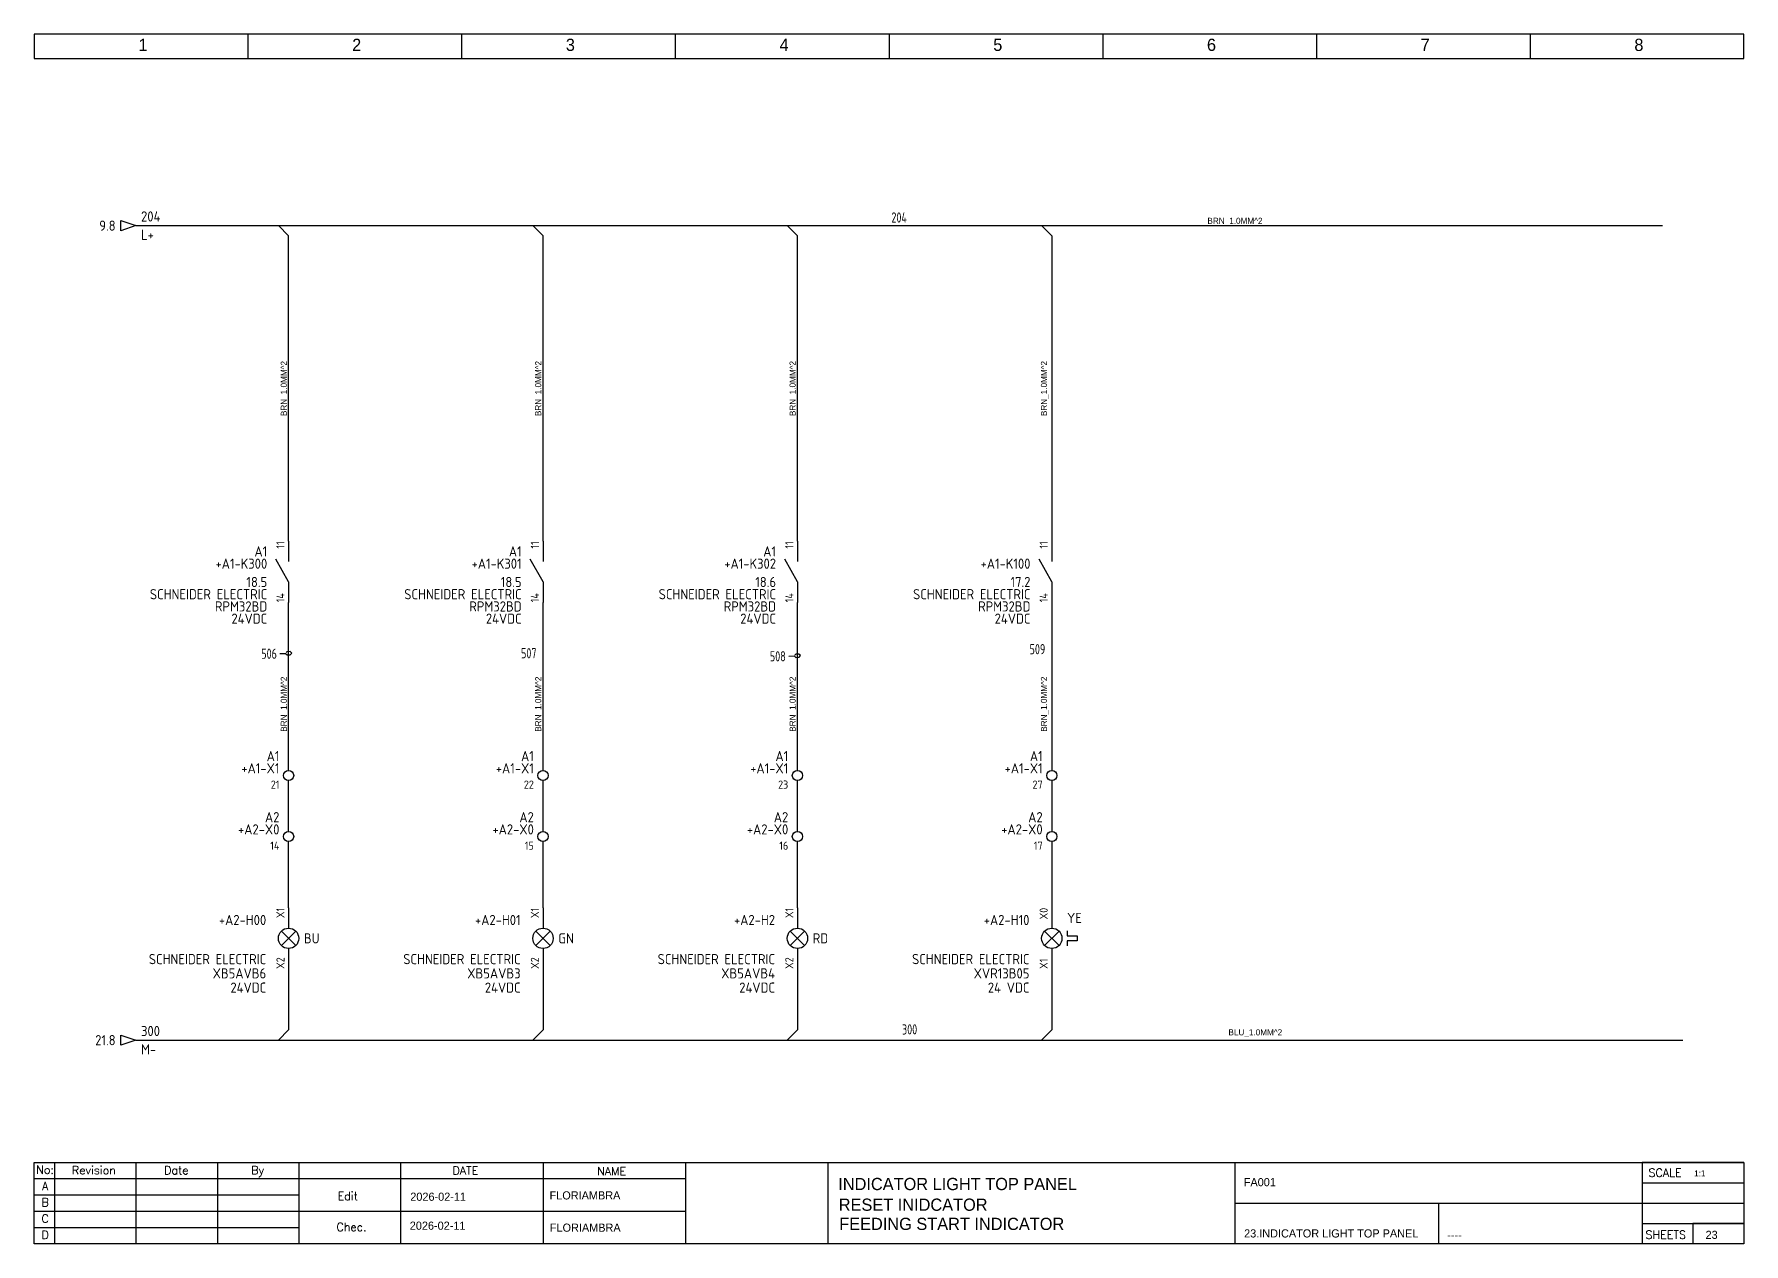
# Model space of a CAD drawing. Header units: millimetres. Extents: x 0 to 420, y 0 to 297.
import ezdxf
from ezdxf.enums import TextEntityAlignment as Align

# ---------------------------------------------------------------- set-up
doc = ezdxf.new("R2010")
doc.units = ezdxf.units.MM
doc.header["$LTSCALE"] = 6
for name, color, linetype in [('025', 1, 'Continuous'), ('05', 6, 'Continuous'), ('BLU_1.0mm^2', 5, 'Continuous'), ('BRN_1.0mm^2', 14, 'Continuous'), ('DESC', 1, 'Continuous'), ('DESCCHILD', 20, 'Continuous'), ('LOC', 8, 'Continuous'), ('MISC', 2, 'Continuous'), ('SYMS', 7, 'Continuous'), ('TAGS', 51, 'Continuous'), ('TERMS', 4, 'Continuous'), ('WIRENO', 70, 'Continuous'), ('WIREREF_DEST', 61, 'Continuous'), ('XREF', 7, 'Continuous'), ('XREFCHILD', 134, 'Continuous')]:
    doc.layers.add(name, color=color, linetype=linetype)
doc.styles.add('WD', font='romans.shx')
doc.styles.add('WD_IEC', font='ISOCP2.shx', dxfattribs={"width": 0.9, "height": 4})

# ---------------------------------------------------------------- blocks, each defined once
blk = doc.blocks.new('IEC_tblock_a3_floriambra')
at = {"layer": '05'}
for p, q in [((-840, 0), (-840, 20)), ((-840, 0), (-840, 20)), ((-840, 20), (-420, 20)), ((-835, 20), (-835, 0)), ((-815, 20), (-815, 0)), ((-795, 20), (-795, 0)), ((-775, 20), (-775, 0)), ((-750, 20), (-750, 0)), ((-715, 20), (-715, 0)), ((-680, 20), (-680, 0)), ((-645, 20), (-645, 0)), ((-545, 20), (-545, 0)), ((-420, 20), (-445, 20)), ((-445, 20), (-445, 0)), ((-445, 20), (-445, 15)), ((-420, 20), (-420, 0)), ((-840, 16), (-775, 16)), ((-775, 16), (-680, 16)), ((-445, 15), (-420, 15)), ((-840, 12), (-775, 12)), ((-545, 10), (-445, 10)), ((-495, 10), (-495, 0)), ((-445, 10), (-420, 10)), ((-840, 8), (-775, 8)), ((-775, 8), (-680, 8)), ((-445, 5), (-420, 5)), ((-420, 5), (-432.5, 5)), ((-432.5, 5), (-432.5, 0)), ((-840, 4), (-775, 4)), ((-420, 0), (-840, 0))]:
    blk.add_line(p, q, dxfattribs=at)
at = {"flags": 4}
for tag, p, height in [('SCALA', (-432.21, 16.54), 1.5), ('AUTHOR', (-713.38, 10.89), 2), ('DESCRIPT_PROYECT', (-642.46, 13.18), 3), ('CODIGO_PROYECT', (-542.84, 14.13), 2), ('INSTALACION', (-441.74, 11.01), 2), ('FECHA_CREA', (-747.6, 10.56), 2), ('DESCRIPCION_1', (-642.34, 8.1), 3), ('LOCALIZACION', (-441.61, 6.6), 2), ('FECHA_EDIT', (-747.73, 3.45), 2), ('REVISADO', (-713.31, 2.96), 2), ('DESCRIPCION_2', (-642.22, 3.39), 3), ('ARCHIVO', (-542.76, 1.55), 2), ('COMENTARIO', (-492.87, 1.14), 2), ('PAG', (-429.4, 1.2), 2)]:
    blk.add_attdef(tag, p, '', height=height, dxfattribs=at)
at = {"layer": '025', "style": 'WD'}
for s, p in [('No:', (-837.31, 17.19)), ('Revision', (-825.33, 17.07)), ('Date', (-805.08, 17.05)), ('By', (-785.09, 17.06)), ('NAME', (-698.14, 16.82)), ('SCALE', (-439.33, 16.45)), ('A', (-837.31, 13.19)), ('B', (-837.31, 9.19)), ('C', (-837.31, 5.19)), ('D', (-837.31, 1.19))]:
    blk.add_text(s, height=2, dxfattribs=at).set_placement(p, align=Align.CENTER)
for s, p in [('DATE', (-737.24, 16.98)), ('Edit', (-765.46, 10.72)), ('Chec.', (-765.74, 3.12)), ('SHEETS', (-444.15, 1.23))]:
    blk.add_text(s, height=2, dxfattribs=at).set_placement(p)
blk = doc.blocks.new('HA1D3')
blk.add_lwpolyline([(0, 0), (-3.75, -1.25), (-3.75, 1.25)], close=True)
at = {"style": 'WD_IEC'}
blk.add_attdef('XREF', text='', height=2.5, dxfattribs=at).set_placement((-5, 0), align=Align.MIDDLE_RIGHT)
at = {"style": 'WD_IEC', "flags": 1}
blk.add_attdef('SIGCODE', text='', height=1, dxfattribs=at).set_placement((-2.5, 1.8), align=Align.RIGHT)
at = {"style": 'WD_IEC'}
for tag, p, height, flags in [('X1TERM01', (0, 0), 0.32, 1), ('WIRENO', (1.25, 1), 2.5, 8)]:
    blk.add_attdef(tag, p, '', height=height, dxfattribs=dict(at, flags=flags))
blk.add_attdef('DESC1', text='', height=2.5, dxfattribs=at).set_placement((1.25, -1), align=Align.TOP_LEFT)
blk = doc.blocks.new('WD_WNH')
at = {"linetype": 'Continuous', "style": 'WD_IEC', "width": 0.8}
blk.add_attdef('WIRENO', text='', height=2.5, dxfattribs=at).set_placement((0, 0.75), align=Align.CENTER)
at = {"style": 'WD_IEC', "flags": 1}
for tag, p in [('W08USER', (0, 0.375)), ('W04USER', (0, 0.875)), ('W05USER', (0, 0.75)), ('W09USER', (0, 0.25)), ('W03USER', (0, 1)), ('W06USER', (0, 0.625)), ('W07USER', (0, 0.5)), ('W02USER', (0, 1.125)), ('W01USER', (0, 1.25)), ('W10USER', (0, 0.125))]:
    blk.add_attdef(tag, text='', height=0.08, dxfattribs=at).set_placement(p, align=Align.CENTER)
blk = doc.blocks.new('VLT1B')
for p, q in [((0, 7.5), (0, 2.5)), ((-1.77, -1.77), (1.77, 1.77)), ((1.77, -1.77), (-1.77, 1.77)), ((0, -2.5), (0, -7.5))]:
    blk.add_line(p, q)
blk.add_circle((0, 0), 2.5)
at = {"style": 'WD_IEC'}
for tag, p in [('INST', (-5.5, 10.25)), ('LOC', (-5.5, 6.75)), ('TAG1', (-5.5, 3.25)), ('DESC1', (-5.5, -6.35)), ('DESC2', (-5.5, -9.85)), ('DESC3', (-5.5, -13.35))]:
    blk.add_attdef(tag, text='', height=2.5, dxfattribs=at).set_placement(p, align=Align.RIGHT)
blk.add_attdef('TERM01', text='', height=2, rotation=90, dxfattribs=at).set_placement((-1, 7.5), align=Align.RIGHT)
at = {"style": 'WD_IEC', "flags": 1}
for tag, p, height in [('X2TERM01', (0, 7.5), 0.32), ('X4LINK', (-3, 0), 0.32), ('X1LINK', (3, 0), 0.32), ('ASSYCODE', (1, -4), 1), ('X8TERM02', (0, -7.5), 0.32), ('FAMILY', (1, -5.5), 1), ('CATDESC', (1, -7), 1)]:
    blk.add_attdef(tag, p, '', height=height, dxfattribs=at)
at = {"style": 'WD_IEC', "flags": 9}
for tag, p in [('MFG', (-6, -0.25)), ('CAT', (-6, -2.75))]:
    blk.add_attdef(tag, text='', height=1.5, dxfattribs=at).set_placement(p, align=Align.RIGHT)
at = {"style": 'WD_IEC'}
blk.add_attdef('TERM02', (-1, -7.5), '', height=2, rotation=90, dxfattribs=at)
at = {"lineweight": 13, "style": 'WD_IEC'}
blk.add_attdef('COLOR', text='', height=2.5, dxfattribs=at).set_placement((3.75, 0), align=Align.MIDDLE_LEFT)
at = {"lineweight": 15, "style": 'WD_IEC'}
for tag, p in [('XREF', (-5.5, -18)), ('WDTAGALT', (-5.5, -21.5))]:
    blk.add_attdef(tag, text='', height=2.5, dxfattribs=at).set_placement(p, align=Align.RIGHT)
blk = doc.blocks.new('VLT1G')
for p, q in [((0, 7.5), (0, 2.5)), ((-1.77, -1.77), (1.77, 1.77)), ((1.77, -1.77), (-1.77, 1.77)), ((0, -2.5), (0, -7.5))]:
    blk.add_line(p, q)
blk.add_circle((0, 0), 2.5)
at = {"style": 'WD_IEC'}
for tag, p in [('INST', (-5.5, 10.25)), ('LOC', (-5.5, 6.75)), ('TAG1', (-5.5, 3.25)), ('DESC1', (-5.5, -6.35)), ('DESC2', (-5.5, -9.85)), ('DESC3', (-5.5, -13.35))]:
    blk.add_attdef(tag, text='', height=2.5, dxfattribs=at).set_placement(p, align=Align.RIGHT)
blk.add_attdef('TERM01', text='', height=2, rotation=90, dxfattribs=at).set_placement((-1, 7.5), align=Align.RIGHT)
at = {"style": 'WD_IEC', "flags": 1}
for tag, p, height in [('X2TERM01', (0, 7.5), 0.32), ('X4LINK', (-3, 0), 0.32), ('X1LINK', (3, 0), 0.32), ('ASSYCODE', (1, -4), 1), ('X8TERM02', (0, -7.5), 0.32), ('FAMILY', (1, -5.5), 1), ('CATDESC', (1, -7), 1)]:
    blk.add_attdef(tag, p, '', height=height, dxfattribs=at)
at = {"style": 'WD_IEC', "flags": 9}
for tag, p in [('MFG', (-6, -0.25)), ('CAT', (-6, -2.75))]:
    blk.add_attdef(tag, text='', height=1.5, dxfattribs=at).set_placement(p, align=Align.RIGHT)
at = {"style": 'WD_IEC'}
blk.add_attdef('TERM02', (-1, -7.5), '', height=2, rotation=90, dxfattribs=at)
at = {"lineweight": 13, "style": 'WD_IEC'}
blk.add_attdef('COLOR', text='', height=2.5, dxfattribs=at).set_placement((3.75, 0), align=Align.MIDDLE_LEFT)
at = {"lineweight": 15, "style": 'WD_IEC'}
for tag, p in [('XREF', (-5.5, -18)), ('WDTAGALT', (-5.5, -21))]:
    blk.add_attdef(tag, text='', height=2.5, dxfattribs=at).set_placement(p, align=Align.RIGHT)
blk = doc.blocks.new('VLT1R')
for p, q in [((0, 7.5), (0, 2.5)), ((-1.77, -1.77), (1.77, 1.77)), ((1.77, -1.77), (-1.77, 1.77)), ((0, -2.5), (0, -7.5))]:
    blk.add_line(p, q)
blk.add_circle((0, 0), 2.5)
at = {"style": 'WD_IEC'}
for tag, p in [('INST', (-5.5, 10.25)), ('LOC', (-5.5, 6.75)), ('TAG1', (-5.5, 3.25)), ('DESC1', (-5.5, -6.35)), ('DESC2', (-5.5, -9.85)), ('DESC3', (-5.5, -13.35))]:
    blk.add_attdef(tag, text='', height=2.5, dxfattribs=at).set_placement(p, align=Align.RIGHT)
blk.add_attdef('TERM01', text='', height=2, rotation=90, dxfattribs=at).set_placement((-1, 7.5), align=Align.RIGHT)
at = {"style": 'WD_IEC', "flags": 1}
for tag, p, height in [('X2TERM01', (0, 7.5), 0.32), ('X4LINK', (-3, 0), 0.32), ('X1LINK', (3, 0), 0.32), ('ASSYCODE', (1, -4), 1), ('X8TERM02', (0, -7.5), 0.32), ('FAMILY', (1, -5.5), 1), ('CATDESC', (1, -7), 1)]:
    blk.add_attdef(tag, p, '', height=height, dxfattribs=at)
at = {"style": 'WD_IEC', "flags": 9}
for tag, p in [('MFG', (-6, -0.25)), ('CAT', (-6, -2.75))]:
    blk.add_attdef(tag, text='', height=1.5, dxfattribs=at).set_placement(p, align=Align.RIGHT)
at = {"style": 'WD_IEC'}
blk.add_attdef('TERM02', (-1, -7.5), '', height=2, rotation=90, dxfattribs=at)
at = {"lineweight": 13, "style": 'WD_IEC'}
blk.add_attdef('COLOR', text='', height=2.5, dxfattribs=at).set_placement((3.75, 0), align=Align.MIDDLE_LEFT)
at = {"lineweight": 15, "style": 'WD_IEC'}
for tag, p in [('XREF', (-5.5, -18)), ('WDTAGALT', (-5.5, -22))]:
    blk.add_attdef(tag, text='', height=2.5, dxfattribs=at).set_placement(p, align=Align.RIGHT)
blk = doc.blocks.new('HT0_412')
for p, q in [((0, 2.5), (-2.5, 0)), ((-2.5, 0), (2.5, 0))]:
    blk.add_line(p, q)
at = {"style": 'WD_IEC', "flags": 1}
for tag, p in [('X4TERM01', (-2.5, 0)), ('WDWSEQ', (-2.1, 1.03)), ('X2TERM01', (0, 2.5)), ('X1TERM01', (2.5, 0))]:
    blk.add_attdef(tag, p, '', height=0.4, dxfattribs=at)
blk = doc.blocks.new('HT0_418')
for p, q in [((-2.5, 0), (2.5, 0)), ((0, -2.5), (-2.5, 0))]:
    blk.add_line(p, q)
at = {"style": 'WD_IEC', "flags": 1}
for tag, p in [('X4TERM01', (-2.5, 0)), ('X1TERM01', (2.5, 0)), ('WDWSEQ', (-2.63, -0.91)), ('X8TERM01', (0, -2.5))]:
    blk.add_attdef(tag, p, '', height=0.4, dxfattribs=at)
blk = doc.blocks.new('VCR21')
for p, q in [((0, 7.5), (0, 2.5)), ((0, -2.5), (-3.12, 3.12)), ((0, -2.5), (0, -7.5))]:
    blk.add_line(p, q)
at = {"style": 'WD_IEC'}
for tag, p in [('INST', (-5.25, 6.75)), ('LOC', (-5.25, 3.75)), ('TAG2', (-5.25, 0.75)), ('XREF', (-5.25, -3.75)), ('DESC2', (-5.25, -9.75)), ('DESC1', (-5.25, -6.75)), ('DESC3', (-5.25, -12.75))]:
    blk.add_attdef(tag, text='', height=2.5, dxfattribs=at).set_placement(p, align=Align.RIGHT)
blk.add_attdef('TERM01', text='', height=2, rotation=90, dxfattribs=at).set_placement((-1, 7.5), align=Align.RIGHT)
at = {"style": 'WD_IEC', "flags": 1}
for tag, p, height in [('X2TERM01', (0, 7.5), 0.32), ('X4LINK', (-2.75, 0), 0.32), ('X1LINK', (-0.5, 0), 0.32), ('CONTACT', (4, -3.5), 1), ('FAMILY', (4, -5), 1), ('COMMON', (5.25, -4.75), 1), ('X8TERM02', (0, -7.5), 0.32)]:
    blk.add_attdef(tag, p, '', height=height, dxfattribs=at)
at = {"style": 'WD_IEC'}
blk.add_attdef('TERM02', (-1, -7.5), '', height=2, rotation=90, dxfattribs=at)
blk = doc.blocks.new('WD_WNV')
at = {"linetype": 'Continuous', "style": 'WD_IEC', "width": 0.8}
blk.add_attdef('WIRENO', text='', height=2.5, dxfattribs=at).set_placement((-1.6, 0), align=Align.MIDDLE_RIGHT)
at = {"style": 'WD_IEC', "flags": 1}
for tag, p in [('W08USER', (-1, 0.375)), ('W04USER', (-1, 0.875)), ('W05USER', (-1, 0.75)), ('W09USER', (-1, 0.25)), ('W03USER', (-1, 1)), ('W06USER', (-1, 0.625)), ('W07USER', (-1, 0.5)), ('W02USER', (-1, 1.125)), ('W01USER', (-1, 1.25)), ('W10USER', (-1, 0.125))]:
    blk.add_attdef(tag, text='', height=0.08, dxfattribs=at).set_placement(p, align=Align.CENTER)
blk = doc.blocks.new('VT0002')
blk.add_circle((0, 0), 1.25)
at = {"style": 'WD_IEC'}
for tag, p in [('INST', (-2.25, 6.5)), ('LOC', (-2.25, 3.5)), ('DESC1', (-2.25, -6.25)), ('DESC2', (-2.25, -9.25)), ('DESC3', (-2.25, -12.25))]:
    blk.add_attdef(tag, text='', height=2.5, dxfattribs=at).set_placement(p, align=Align.RIGHT)
at = {"style": 'WD_IEC', "flags": 1}
for tag, p, height in [('ASSYCODE', (2.75, 10.75), 1), ('CATDESC', (2.75, 9.25), 1), ('MFG', (2.75, 7.25), 1.5), ('CAT', (2.75, 4.75), 1.5), ('X4PIN01', (-1.25, 1), 0.25), ('X4TERM01', (-1.25, 0), 0.25), ('X4TERMDESC01', (-1.25, 0.5), 0.4), ('STRIPSEQ', (0, 0), 0.025), ('X2PIN01', (0, 2.25), 0.25), ('X2TERM01', (0, 1.25), 0.25), ('X8PIN01', (0, -0.25), 0.25), ('X2TERMDESC01', (0, 1.75), 0.4), ('X1PIN01', (1.25, 1), 0.25), ('X1TERM01', (1.25, 0), 0.25), ('X1TERMDESC01', (1.25, 0.5), 0.4), ('LINKTERM', (0, -0.04), 0.025), ('X8TERM01', (0, -1.25), 0.25), ('X8TERMDESC01', (0, -0.75), 0.4)]:
    blk.add_attdef(tag, p, '', height=height, dxfattribs=at)
at = {"style": 'WD_IEC', "flags": 8}
for tag, height, p in [('TAGSTRIP', 2.5, (-2.25, 0.5)), ('TERM01', 2, (-2.25, -3.25))]:
    blk.add_attdef(tag, text='', height=height, dxfattribs=at).set_placement(p, align=Align.RIGHT)
blk = doc.blocks.new('VBE1YFL')
for p, q in [((0, 7.5), (0, 2.5)), ((-1.77, -1.77), (1.77, 1.77)), ((1.77, -1.77), (-1.77, 1.77)), ((3.75, 1.88), (3.75, 0.62)), ((3.75, 0.62), (6.25, 0.62)), ((6.25, 0.62), (6.25, -0.62)), ((0, -2.5), (0, -7.5)), ((6.25, -0.62), (3.75, -0.62)), ((3.75, -0.62), (3.75, -1.88))]:
    blk.add_line(p, q)
blk.add_circle((0, 0), 2.5)
at = {"style": 'WD_IEC'}
for tag, p in [('INST', (-5.5, 10.25)), ('LOC', (-5.5, 6.75)), ('TAG1', (-5.5, 3.25)), ('DESC1', (-5.5, -6.35)), ('DESC2', (-5.5, -9.85)), ('DESC3', (-5.5, -13.35))]:
    blk.add_attdef(tag, text='', height=2.5, dxfattribs=at).set_placement(p, align=Align.RIGHT)
blk.add_attdef('TERM01', text='', height=2, rotation=90, dxfattribs=at).set_placement((-1, 7.5), align=Align.RIGHT)
at = {"style": 'WD_IEC', "flags": 1}
for tag, p, height in [('X2TERM01', (0, 7.5), 0.32), ('X4LINK', (-3, 0), 0.32), ('X1LINK', (3, 0), 0.32), ('ASSYCODE', (1, -4), 1), ('X8TERM02', (0, -7.5), 0.32), ('FAMILY', (1, -5.5), 1), ('CATDESC', (1, -7), 1)]:
    blk.add_attdef(tag, p, '', height=height, dxfattribs=at)
at = {"lineweight": 13, "style": 'WD_IEC'}
blk.add_attdef('COLOR', text='', height=2.5, dxfattribs=at).set_placement((3.75, 5), align=Align.MIDDLE_LEFT)
at = {"style": 'WD_IEC', "flags": 9}
for tag, p in [('MFG', (-6, -0.25)), ('CAT', (-6, -2.75))]:
    blk.add_attdef(tag, text='', height=1.5, dxfattribs=at).set_placement(p, align=Align.RIGHT)
at = {"style": 'WD_IEC'}
blk.add_attdef('TERM02', (-1, -7.5), '', height=2, rotation=90, dxfattribs=at)
at = {"lineweight": 15, "style": 'WD_IEC'}
for tag, p in [('XREF', (-5.5, -18)), ('WDTAGALT', (-5.5, -21.5))]:
    blk.add_attdef(tag, text='', height=2.5, dxfattribs=at).set_placement(p, align=Align.RIGHT)

msp = doc.modelspace()

# ---------------------------------------------------------------- linework, layer by layer
at = {"layer": '05'}
for p, q in [((0, 297), (0, 291)), ((420, 297), (0, 297)), ((52.5, 297), (52.5, 291)), ((105, 297), (105, 291)), ((157.5, 297), (157.5, 291)), ((210, 297), (210, 291)), ((262.5, 297), (262.5, 291)), ((315, 297), (315, 291)), ((367.5, 297), (367.5, 291)), ((420, 291), (420, 297)), ((0, 291), (420, 291))]:
    msp.add_line(p, q, dxfattribs=at)
at = {"layer": 'BLU_1.0mm^2'}
for p, q in [((62.5, 67.5), (62.5, 52.5)), ((125, 67.5), (125, 52.5)), ((187.5, 67.5), (187.5, 52.5)), ((25, 50), (60, 50)), ((65, 50), (122.5, 50)), ((127.5, 50), (185, 50)), ((190, 50), (247.5, 50)), ((252.5, 50), (405, 50))]:
    msp.add_line(p, q, dxfattribs=at)
at = {"layer": 'BRN_1.0mm^2'}
for p, q in [((25, 250), (60, 250)), ((65, 250), (122.5, 250)), ((127.5, 250), (185, 250)), ((190, 250), (247.5, 250)), ((252.5, 250), (400, 250)), ((62.5, 172.5), (62.5, 247.5)), ((125, 172.5), (125, 247.5)), ((187.5, 172.5), (187.5, 247.5)), ((250, 247.5), (250, 172.5)), ((62.5, 116.25), (62.5, 157.5)), ((125, 116.25), (125, 157.5)), ((187.5, 116.25), (187.5, 157.5)), ((250, 157.5), (250, 116.25)), ((62.5, 101.25), (62.5, 113.75)), ((125, 101.25), (125, 113.75)), ((187.5, 101.25), (187.5, 113.75)), ((250, 113.75), (250, 101.25)), ((62.5, 82.5), (62.5, 98.75)), ((125, 82.5), (125, 98.75)), ((187.5, 82.5), (187.5, 98.75)), ((250, 98.75), (250, 82.5)), ((250, 67.5), (250, 52.5))]:
    msp.add_line(p, q, dxfattribs=at)
at = {"layer": 'WIRENO'}
for points in [[(60.38, 144.92), (61.71, 144.97), (62.12, 144.59), (62.91, 144.62), (63.29, 145.03), (62.88, 145.41), (62.09, 145.38), (61.9, 145.18)], [(185.38, 144.26), (186.71, 144.33), (187.13, 143.96), (187.92, 144), (188.29, 144.42), (187.87, 144.79), (187.08, 144.75), (186.89, 144.54)]]:
    msp.add_lwpolyline(points, dxfattribs=at)

# ---------------------------------------------------------------- block references
ref = msp.add_blockref('IEC_tblock_a3_floriambra', (840, 0))
ref.add_attrib('FECHA_EDIT', '2026-02-11', (92.27, 3.45), dxfattribs={"height": 2})
ref.add_attrib('FECHA_CREA', '2026-02-11', (92.4, 10.56), dxfattribs={"height": 2})
ref.add_attrib('REVISADO', 'FLORIAMBRA', (126.69, 2.96), dxfattribs={"height": 2})
ref.add_attrib('AUTHOR', 'FLORIAMBRA', (126.62, 10.89), dxfattribs={"height": 2})
ref.add_attrib('DESCRIPCION_2', 'FEEDING START INDICATOR', (197.78, 3.39), dxfattribs={"height": 3})
ref.add_attrib('DESCRIPCION_1', 'RESET INIDCATOR', (197.66, 8.1), dxfattribs={"height": 3})
ref.add_attrib('DESCRIPT_PROYECT', 'INDICATOR LIGHT TOP PANEL', (197.54, 13.18), dxfattribs={"height": 3})
ref.add_attrib('CODIGO_PROYECT', 'FA001', (297.16, 14.13), dxfattribs={"height": 2})
ref.add_attrib('ARCHIVO', '23.INDICATOR LIGHT TOP PANEL', (297.24, 1.55), dxfattribs={"height": 2})
ref.add_attrib('COMENTARIO', '----', (347.13, 1.14), dxfattribs={"height": 2})
ref.add_attrib('PAG', '23', (410.6, 1.2), dxfattribs={"height": 2})
ref.add_attrib('SCALA', '1:1', (407.79, 16.54), dxfattribs={"height": 1.5})
at = {"layer": 'BLU_1.0mm^2'}
for p in [(62.5, 50), (125, 50), (187.5, 50), (250, 50)]:
    msp.add_blockref('HT0_412', p, dxfattribs=at)
at = {"layer": 'BRN_1.0mm^2'}
for p in [(62.5, 250), (125, 250), (187.5, 250), (250, 250)]:
    msp.add_blockref('HT0_418', p, dxfattribs=at)
at = {"layer": 'SYMS'}
ref = msp.add_blockref('HA1D3', (25, 250), dxfattribs=at)
ref.add_attrib('XREF', '9.8', dxfattribs={"layer": 'XREF', "height": 2.5, "style": 'WD_IEC'}).set_placement((20, 250), align=Align.MIDDLE_RIGHT)
ref.add_attrib('DESC1', 'L+', dxfattribs={"layer": 'DESC', "height": 2.5, "style": 'WD_IEC'}).set_placement((26.25, 249), align=Align.TOP_LEFT)
ref.add_attrib('WIRENO', '204', (26.25, 251), dxfattribs={"layer": 'WIREREF_DEST', "height": 2.5, "style": 'WD_IEC', "flags": 8})
ref = msp.add_blockref('VCR21', (62.5, 165), dxfattribs=at)
ref.add_attrib('TERM02', '14', (61.5, 157.5), dxfattribs={"layer": 'TERMS', "height": 2, "rotation": 90, "style": 'WD_IEC'})
ref.add_attrib('TERM01', '11', dxfattribs={"layer": 'TERMS', "height": 2, "rotation": 90, "style": 'WD_IEC'}).set_placement((61.5, 172.5), align=Align.RIGHT)
ref.add_attrib('XREF', '18.5', dxfattribs={"layer": 'XREFCHILD', "height": 2.5, "style": 'WD_IEC'}).set_placement((57.25, 161.25), align=Align.RIGHT)
ref.add_attrib('DESC3', '24VDC', dxfattribs={"layer": 'DESCCHILD', "height": 2.5, "style": 'WD_IEC'}).set_placement((57.25, 152.25), align=Align.RIGHT)
ref.add_attrib('DESC2', 'RPM32BD', dxfattribs={"layer": 'DESCCHILD', "height": 2.5, "style": 'WD_IEC'}).set_placement((57.25, 155.25), align=Align.RIGHT)
ref.add_attrib('DESC1', 'SCHNEIDER ELECTRIC', dxfattribs={"layer": 'DESCCHILD', "height": 2.5, "style": 'WD_IEC'}).set_placement((57.25, 158.25), align=Align.RIGHT)
ref.add_attrib('LOC', 'A1', dxfattribs={"layer": 'LOC', "height": 2.5, "style": 'WD_IEC'}).set_placement((57.25, 168.75), align=Align.RIGHT)
ref.add_attrib('TAG2', '+A1-K300', dxfattribs={"layer": 'TAGS', "height": 2.5, "style": 'WD_IEC'}).set_placement((57.25, 165.75), align=Align.RIGHT)
ref = msp.add_blockref('VCR21', (125, 165), dxfattribs=at)
ref.add_attrib('TERM02', '14', (124, 157.5), dxfattribs={"layer": 'TERMS', "height": 2, "rotation": 90, "style": 'WD_IEC'})
ref.add_attrib('TERM01', '11', dxfattribs={"layer": 'TERMS', "height": 2, "rotation": 90, "style": 'WD_IEC'}).set_placement((124, 172.5), align=Align.RIGHT)
ref.add_attrib('XREF', '18.5', dxfattribs={"layer": 'XREFCHILD', "height": 2.5, "style": 'WD_IEC'}).set_placement((119.75, 161.25), align=Align.RIGHT)
ref.add_attrib('DESC3', '24VDC', dxfattribs={"layer": 'DESCCHILD', "height": 2.5, "style": 'WD_IEC'}).set_placement((119.75, 152.25), align=Align.RIGHT)
ref.add_attrib('DESC2', 'RPM32BD', dxfattribs={"layer": 'DESCCHILD', "height": 2.5, "style": 'WD_IEC'}).set_placement((119.75, 155.25), align=Align.RIGHT)
ref.add_attrib('DESC1', 'SCHNEIDER ELECTRIC', dxfattribs={"layer": 'DESCCHILD', "height": 2.5, "style": 'WD_IEC'}).set_placement((119.75, 158.25), align=Align.RIGHT)
ref.add_attrib('LOC', 'A1', dxfattribs={"layer": 'LOC', "height": 2.5, "style": 'WD_IEC'}).set_placement((119.75, 168.75), align=Align.RIGHT)
ref.add_attrib('TAG2', '+A1-K301', dxfattribs={"layer": 'TAGS', "height": 2.5, "style": 'WD_IEC'}).set_placement((119.75, 165.75), align=Align.RIGHT)
ref = msp.add_blockref('VCR21', (187.5, 165), dxfattribs=at)
ref.add_attrib('TERM02', '14', (186.5, 157.5), dxfattribs={"layer": 'TERMS', "height": 2, "rotation": 90, "style": 'WD_IEC'})
ref.add_attrib('TERM01', '11', dxfattribs={"layer": 'TERMS', "height": 2, "rotation": 90, "style": 'WD_IEC'}).set_placement((186.5, 172.5), align=Align.RIGHT)
ref.add_attrib('XREF', '18.6', dxfattribs={"layer": 'XREFCHILD', "height": 2.5, "style": 'WD_IEC'}).set_placement((182.25, 161.25), align=Align.RIGHT)
ref.add_attrib('DESC3', '24VDC', dxfattribs={"layer": 'DESCCHILD', "height": 2.5, "style": 'WD_IEC'}).set_placement((182.25, 152.25), align=Align.RIGHT)
ref.add_attrib('DESC2', 'RPM32BD', dxfattribs={"layer": 'DESCCHILD', "height": 2.5, "style": 'WD_IEC'}).set_placement((182.25, 155.25), align=Align.RIGHT)
ref.add_attrib('DESC1', 'SCHNEIDER ELECTRIC', dxfattribs={"layer": 'DESCCHILD', "height": 2.5, "style": 'WD_IEC'}).set_placement((182.25, 158.25), align=Align.RIGHT)
ref.add_attrib('LOC', 'A1', dxfattribs={"layer": 'LOC', "height": 2.5, "style": 'WD_IEC'}).set_placement((182.25, 168.75), align=Align.RIGHT)
ref.add_attrib('TAG2', '+A1-K302', dxfattribs={"layer": 'TAGS', "height": 2.5, "style": 'WD_IEC'}).set_placement((182.25, 165.75), align=Align.RIGHT)
ref = msp.add_blockref('VCR21', (250, 165), dxfattribs=at)
ref.add_attrib('TERM02', '14', (249, 157.5), dxfattribs={"layer": 'TERMS', "height": 2, "rotation": 90, "style": 'WD_IEC'})
ref.add_attrib('TERM01', '11', dxfattribs={"layer": 'TERMS', "height": 2, "rotation": 90, "style": 'WD_IEC'}).set_placement((249, 172.5), align=Align.RIGHT)
ref.add_attrib('XREF', '17.2', dxfattribs={"layer": 'XREFCHILD', "height": 2.5, "style": 'WD_IEC'}).set_placement((244.75, 161.25), align=Align.RIGHT)
ref.add_attrib('DESC3', '24VDC', dxfattribs={"layer": 'DESCCHILD', "height": 2.5, "style": 'WD_IEC'}).set_placement((244.75, 152.25), align=Align.RIGHT)
ref.add_attrib('DESC2', 'RPM32BD', dxfattribs={"layer": 'DESCCHILD', "height": 2.5, "style": 'WD_IEC'}).set_placement((244.75, 155.25), align=Align.RIGHT)
ref.add_attrib('DESC1', 'SCHNEIDER ELECTRIC', dxfattribs={"layer": 'DESCCHILD', "height": 2.5, "style": 'WD_IEC'}).set_placement((244.75, 158.25), align=Align.RIGHT)
ref.add_attrib('TAG2', '+A1-K100', dxfattribs={"layer": 'TAGS', "height": 2.5, "style": 'WD_IEC'}).set_placement((244.75, 165.75), align=Align.RIGHT)
ref = msp.add_blockref('VT0002', (62.5, 115), dxfattribs=at)
ref.add_attrib('TERM01', '21', dxfattribs={"layer": 'TERMS', "height": 2, "style": 'WD_IEC', "flags": 8}).set_placement((60.25, 111.75), align=Align.RIGHT)
ref.add_attrib('LOC', 'A1', dxfattribs={"layer": 'LOC', "height": 2.5, "style": 'WD_IEC'}).set_placement((60.25, 118.5), align=Align.RIGHT)
ref.add_attrib('TAGSTRIP', '+A1-X1', dxfattribs={"layer": 'TAGS', "height": 2.5, "style": 'WD_IEC', "flags": 8}).set_placement((60.25, 115.5), align=Align.RIGHT)
ref = msp.add_blockref('VT0002', (125, 115), dxfattribs=at)
ref.add_attrib('TERM01', '22', dxfattribs={"layer": 'TERMS', "height": 2, "style": 'WD_IEC', "flags": 8}).set_placement((122.75, 111.75), align=Align.RIGHT)
ref.add_attrib('LOC', 'A1', dxfattribs={"layer": 'LOC', "height": 2.5, "style": 'WD_IEC'}).set_placement((122.75, 118.5), align=Align.RIGHT)
ref.add_attrib('TAGSTRIP', '+A1-X1', dxfattribs={"layer": 'TAGS', "height": 2.5, "style": 'WD_IEC', "flags": 8}).set_placement((122.75, 115.5), align=Align.RIGHT)
ref = msp.add_blockref('VT0002', (187.5, 115), dxfattribs=at)
ref.add_attrib('TERM01', '23', dxfattribs={"layer": 'TERMS', "height": 2, "style": 'WD_IEC', "flags": 8}).set_placement((185.25, 111.75), align=Align.RIGHT)
ref.add_attrib('LOC', 'A1', dxfattribs={"layer": 'LOC', "height": 2.5, "style": 'WD_IEC'}).set_placement((185.25, 118.5), align=Align.RIGHT)
ref.add_attrib('TAGSTRIP', '+A1-X1', dxfattribs={"layer": 'TAGS', "height": 2.5, "style": 'WD_IEC', "flags": 8}).set_placement((185.25, 115.5), align=Align.RIGHT)
ref = msp.add_blockref('VT0002', (250, 115), dxfattribs=at)
ref.add_attrib('TERM01', '27', dxfattribs={"layer": 'TERMS', "height": 2, "style": 'WD_IEC', "flags": 8}).set_placement((247.75, 111.75), align=Align.RIGHT)
ref.add_attrib('LOC', 'A1', dxfattribs={"layer": 'LOC', "height": 2.5, "style": 'WD_IEC'}).set_placement((247.75, 118.5), align=Align.RIGHT)
ref.add_attrib('TAGSTRIP', '+A1-X1', dxfattribs={"layer": 'TAGS', "height": 2.5, "style": 'WD_IEC', "flags": 8}).set_placement((247.75, 115.5), align=Align.RIGHT)
ref = msp.add_blockref('VT0002', (62.5, 100), dxfattribs=at)
ref.add_attrib('TERM01', '14', dxfattribs={"layer": 'TERMS', "height": 2, "style": 'WD_IEC', "flags": 8}).set_placement((60.25, 96.75), align=Align.RIGHT)
ref.add_attrib('LOC', 'A2', dxfattribs={"layer": 'LOC', "height": 2.5, "style": 'WD_IEC'}).set_placement((60.25, 103.5), align=Align.RIGHT)
ref.add_attrib('TAGSTRIP', '+A2-X0', dxfattribs={"layer": 'TAGS', "height": 2.5, "style": 'WD_IEC', "flags": 8}).set_placement((60.25, 100.5), align=Align.RIGHT)
ref = msp.add_blockref('VT0002', (125, 100), dxfattribs=at)
ref.add_attrib('TERM01', '15', dxfattribs={"layer": 'TERMS', "height": 2, "style": 'WD_IEC', "flags": 8}).set_placement((122.75, 96.75), align=Align.RIGHT)
ref.add_attrib('LOC', 'A2', dxfattribs={"layer": 'LOC', "height": 2.5, "style": 'WD_IEC'}).set_placement((122.75, 103.5), align=Align.RIGHT)
ref.add_attrib('TAGSTRIP', '+A2-X0', dxfattribs={"layer": 'TAGS', "height": 2.5, "style": 'WD_IEC', "flags": 8}).set_placement((122.75, 100.5), align=Align.RIGHT)
ref = msp.add_blockref('VT0002', (187.5, 100), dxfattribs=at)
ref.add_attrib('TERM01', '16', dxfattribs={"layer": 'TERMS', "height": 2, "style": 'WD_IEC', "flags": 8}).set_placement((185.25, 96.75), align=Align.RIGHT)
ref.add_attrib('LOC', 'A2', dxfattribs={"layer": 'LOC', "height": 2.5, "style": 'WD_IEC'}).set_placement((185.25, 103.5), align=Align.RIGHT)
ref.add_attrib('TAGSTRIP', '+A2-X0', dxfattribs={"layer": 'TAGS', "height": 2.5, "style": 'WD_IEC', "flags": 8}).set_placement((185.25, 100.5), align=Align.RIGHT)
ref = msp.add_blockref('VT0002', (250, 100), dxfattribs=at)
ref.add_attrib('TERM01', '17', dxfattribs={"layer": 'TERMS', "height": 2, "style": 'WD_IEC', "flags": 8}).set_placement((247.75, 96.75), align=Align.RIGHT)
ref.add_attrib('LOC', 'A2', dxfattribs={"layer": 'LOC', "height": 2.5, "style": 'WD_IEC'}).set_placement((247.75, 103.5), align=Align.RIGHT)
ref.add_attrib('TAGSTRIP', '+A2-X0', dxfattribs={"layer": 'TAGS', "height": 2.5, "style": 'WD_IEC', "flags": 8}).set_placement((247.75, 100.5), align=Align.RIGHT)
ref = msp.add_blockref('VLT1B', (62.5, 75), dxfattribs=at)
ref.add_attrib('TERM02', 'X2', (61.5, 67.5), dxfattribs={"layer": 'TERMS', "height": 2, "rotation": 90, "style": 'WD_IEC'})
ref.add_attrib('TERM01', 'X1', dxfattribs={"layer": 'TERMS', "height": 2, "rotation": 90, "style": 'WD_IEC'}).set_placement((61.5, 82.5), align=Align.RIGHT)
ref.add_attrib('DESC3', '24VDC', dxfattribs={"layer": 'DESC', "height": 2.5, "style": 'WD_IEC'}).set_placement((57, 61.65), align=Align.RIGHT)
ref.add_attrib('DESC2', 'XB5AVB6', dxfattribs={"layer": 'DESC', "height": 2.5, "style": 'WD_IEC'}).set_placement((57, 65.15), align=Align.RIGHT)
ref.add_attrib('DESC1', 'SCHNEIDER ELECTRIC', dxfattribs={"layer": 'DESC', "height": 2.5, "style": 'WD_IEC'}).set_placement((57, 68.65), align=Align.RIGHT)
ref.add_attrib('COLOR', 'BU', dxfattribs={"layer": 'MISC', "lineweight": 13, "height": 2.5, "style": 'WD_IEC'}).set_placement((66.25, 75), align=Align.MIDDLE_LEFT)
ref.add_attrib('TAG1', '+A2-H00', dxfattribs={"layer": 'TAGS', "height": 2.5, "style": 'WD_IEC'}).set_placement((57, 78.25), align=Align.RIGHT)
ref = msp.add_blockref('VLT1G', (125, 75), dxfattribs=at)
ref.add_attrib('TERM02', 'X2', (124, 67.5), dxfattribs={"layer": 'TERMS', "height": 2, "rotation": 90, "style": 'WD_IEC'})
ref.add_attrib('TERM01', 'X1', dxfattribs={"layer": 'TERMS', "height": 2, "rotation": 90, "style": 'WD_IEC'}).set_placement((124, 82.5), align=Align.RIGHT)
ref.add_attrib('DESC3', '24VDC', dxfattribs={"layer": 'DESC', "height": 2.5, "style": 'WD_IEC'}).set_placement((119.5, 61.65), align=Align.RIGHT)
ref.add_attrib('DESC2', 'XB5AVB3', dxfattribs={"layer": 'DESC', "height": 2.5, "style": 'WD_IEC'}).set_placement((119.5, 65.15), align=Align.RIGHT)
ref.add_attrib('DESC1', 'SCHNEIDER ELECTRIC', dxfattribs={"layer": 'DESC', "height": 2.5, "style": 'WD_IEC'}).set_placement((119.5, 68.65), align=Align.RIGHT)
ref.add_attrib('COLOR', 'GN', dxfattribs={"layer": 'MISC', "lineweight": 13, "height": 2.5, "style": 'WD_IEC'}).set_placement((128.75, 75), align=Align.MIDDLE_LEFT)
ref.add_attrib('TAG1', '+A2-H01', dxfattribs={"layer": 'TAGS', "height": 2.5, "style": 'WD_IEC'}).set_placement((119.5, 78.25), align=Align.RIGHT)
ref = msp.add_blockref('VLT1R', (187.5, 75), dxfattribs=at)
ref.add_attrib('TERM02', 'X2', (186.5, 67.5), dxfattribs={"layer": 'TERMS', "height": 2, "rotation": 90, "style": 'WD_IEC'})
ref.add_attrib('TERM01', 'X1', dxfattribs={"layer": 'TERMS', "height": 2, "rotation": 90, "style": 'WD_IEC'}).set_placement((186.5, 82.5), align=Align.RIGHT)
ref.add_attrib('DESC3', '24VDC', dxfattribs={"layer": 'DESC', "height": 2.5, "style": 'WD_IEC'}).set_placement((182, 61.65), align=Align.RIGHT)
ref.add_attrib('DESC2', 'XB5AVB4', dxfattribs={"layer": 'DESC', "height": 2.5, "style": 'WD_IEC'}).set_placement((182, 65.15), align=Align.RIGHT)
ref.add_attrib('DESC1', 'SCHNEIDER ELECTRIC', dxfattribs={"layer": 'DESC', "height": 2.5, "style": 'WD_IEC'}).set_placement((182, 68.65), align=Align.RIGHT)
ref.add_attrib('COLOR', 'RD', dxfattribs={"layer": 'MISC', "lineweight": 13, "height": 2.5, "style": 'WD_IEC'}).set_placement((191.25, 75), align=Align.MIDDLE_LEFT)
ref.add_attrib('TAG1', '+A2-H2', dxfattribs={"layer": 'TAGS', "height": 2.5, "style": 'WD_IEC'}).set_placement((182, 78.25), align=Align.RIGHT)
ref = msp.add_blockref('VBE1YFL', (250, 75), dxfattribs=at)
ref.add_attrib('TERM02', 'X1', (249, 67.5), dxfattribs={"layer": 'TERMS', "height": 2, "rotation": 90, "style": 'WD_IEC'})
ref.add_attrib('TERM01', 'X0', dxfattribs={"layer": 'TERMS', "height": 2, "rotation": 90, "style": 'WD_IEC'}).set_placement((249, 82.5), align=Align.RIGHT)
ref.add_attrib('DESC3', '24 VDC', dxfattribs={"layer": 'DESC', "height": 2.5, "style": 'WD_IEC'}).set_placement((244.5, 61.65), align=Align.RIGHT)
ref.add_attrib('DESC2', 'XVR13B05', dxfattribs={"layer": 'DESC', "height": 2.5, "style": 'WD_IEC'}).set_placement((244.5, 65.15), align=Align.RIGHT)
ref.add_attrib('DESC1', 'SCHNEIDER ELECTRIC', dxfattribs={"layer": 'DESC', "height": 2.5, "style": 'WD_IEC'}).set_placement((244.5, 68.65), align=Align.RIGHT)
ref.add_attrib('COLOR', 'YE', dxfattribs={"layer": 'MISC', "lineweight": 13, "height": 2.5, "style": 'WD_IEC'}).set_placement((253.75, 80), align=Align.MIDDLE_LEFT)
ref.add_attrib('TAG1', '+A2-H10', dxfattribs={"layer": 'TAGS', "height": 2.5, "style": 'WD_IEC'}).set_placement((244.5, 78.25), align=Align.RIGHT)
ref = msp.add_blockref('HA1D3', (25, 50), dxfattribs=at)
ref.add_attrib('XREF', '21.8', dxfattribs={"layer": 'XREF', "height": 2.5, "style": 'WD_IEC'}).set_placement((20, 50), align=Align.MIDDLE_RIGHT)
ref.add_attrib('DESC1', 'M-', dxfattribs={"layer": 'DESC', "height": 2.5, "style": 'WD_IEC'}).set_placement((26.25, 49), align=Align.TOP_LEFT)
ref.add_attrib('WIRENO', '300', (26.25, 51), dxfattribs={"layer": 'WIREREF_DEST', "height": 2.5, "style": 'WD_IEC', "flags": 8})
at = {"layer": 'WIRENO'}
ref = msp.add_blockref('WD_WNH', (212.5, 250), dxfattribs=at)
ref.add_attrib('WIRENO', '204', dxfattribs={"linetype": 'Continuous', "height": 2.5, "style": 'WD_IEC', "width": 0.8}).set_placement((212.5, 250.75), align=Align.CENTER)
ref = msp.add_blockref('WD_WNV', (250, 146), dxfattribs=at)
ref.add_attrib('WIRENO', '509', dxfattribs={"linetype": 'Continuous', "height": 2.5, "style": 'WD_IEC', "width": 0.8}).set_placement((248.4, 146), align=Align.MIDDLE_RIGHT)
ref = msp.add_blockref('WD_WNV', (62.5, 145), dxfattribs=at)
ref.add_attrib('WIRENO', '506', dxfattribs={"linetype": 'Continuous', "height": 2.5, "style": 'WD_IEC', "width": 0.8}).set_placement((59.63, 144.89), align=Align.MIDDLE_RIGHT)
ref = msp.add_blockref('WD_WNV', (125, 145), dxfattribs=at)
ref.add_attrib('WIRENO', '507', dxfattribs={"linetype": 'Continuous', "height": 2.5, "style": 'WD_IEC', "width": 0.8}).set_placement((123.4, 145), align=Align.MIDDLE_RIGHT)
ref = msp.add_blockref('WD_WNV', (187.5, 144.38), dxfattribs=at)
ref.add_attrib('WIRENO', '508', dxfattribs={"linetype": 'Continuous', "height": 2.5, "style": 'WD_IEC', "width": 0.8}).set_placement((184.63, 144.26), align=Align.MIDDLE_RIGHT)
ref = msp.add_blockref('WD_WNH', (215, 50), dxfattribs=at)
ref.add_attrib('WIRENO', '300', dxfattribs={"linetype": 'Continuous', "height": 2.5, "style": 'WD_IEC', "width": 0.8}).set_placement((215.06, 51.38), align=Align.CENTER)

# ---------------------------------------------------------------- texts
at = {"layer": '05', "char_height": 3, "attachment_point": 1}
for s, insert in [('1', (25.61, 295.89)), ('2', (78.11, 295.89)), ('3', (130.61, 295.89)), ('4', (183.11, 295.89)), ('5', (235.61, 295.89)), ('6', (288.11, 295.89)), ('7', (340.61, 295.89)), ('8', (393.11, 295.89))]:
    msp.add_mtext_dynamic_manual_height_columns(s, width=14.5619, gutter_width=12.5, heights=[0], dxfattribs=dict(at, insert=insert))
at = {"layer": 'MISC', "char_height": 1.5, "attachment_point": 8}
for s, insert in [('\\W1;BRN_1.0MM^ 2', (295, 250)), ('\\W1;BLU_1.0MM^ 2', (300, 50.75))]:
    msp.add_mtext(s, dxfattribs=dict(at, insert=insert))
at = {"layer": 'MISC', "char_height": 1.5, "attachment_point": 8, "rotation": 90}
for insert in [(62.5, 210), (125, 210), (187.5, 210), (249.25, 210), (62.5, 132.5), (125, 132.5), (187.5, 132.5), (249.25, 132.5)]:
    msp.add_mtext('\\W1;BRN_1.0MM^ 2', dxfattribs=dict(at, insert=insert))

doc.saveas('drawing.dxf')
